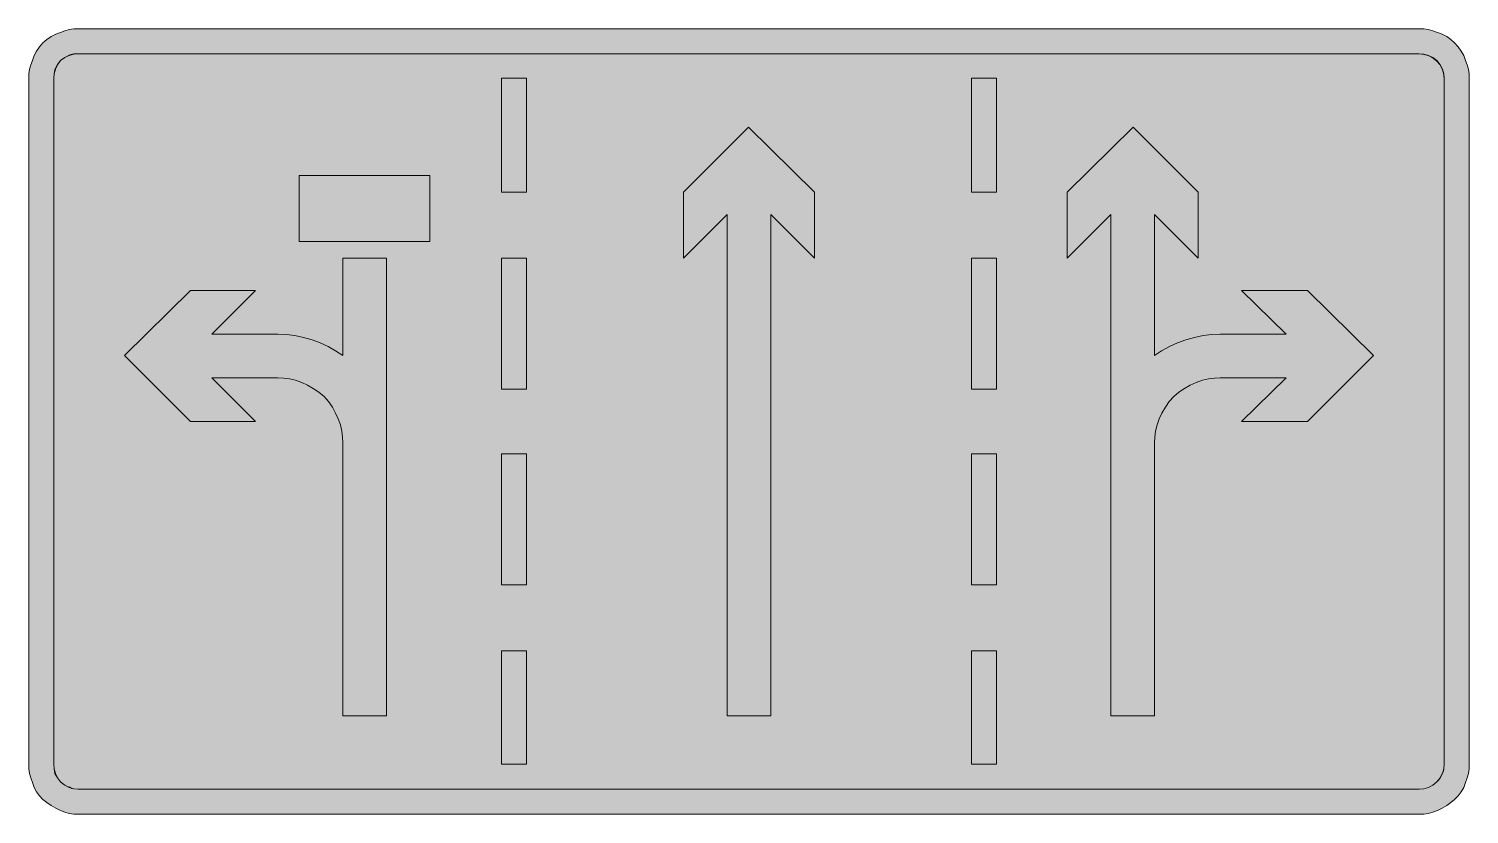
# Model space of a CAD drawing. Header units: metres. Extents: x 51 to 517, y 10 to 264.
import ezdxf

# ---------------------------------------------------------------- set-up
doc = ezdxf.new("R2010")
doc.units = ezdxf.units.M
for name, color, linetype, true_color in [('FILL_BLACK_000000', 7, 'Continuous', 0x000000), ('FILL_RED_FF0000', 7, 'Continuous', 0xff0000), ('FILL_WHITE_FFFFFF', 7, 'Continuous', 0xffffff)]:
    doc.layers.add(name, color=color, linetype=linetype, true_color=true_color)

msp = doc.modelspace()

# ---------------------------------------------------------------- hatches: boundary and pattern name
at = {"layer": 'FILL_BLACK_000000', "true_color": 0x000000}
h = msp.add_hatch(color=7, dxfattribs=at)
h.dxf.hatch_style = 1
h.paths.add_polyline_path([(502.08, 263.64), (503.55, 263.44), (505.02, 263.07), (506.55, 262.5), (508.07, 261.94), (509.48, 261.19), (510.77, 260.26), (511.95, 259.2), (513.19, 257.85), (514.2, 256.46), (514.99, 255.02), (515.55, 253.5), (516.12, 252.1), (516.49, 250.65), (516.69, 249.2), (516.75, 247.8), (516.75, 26.1), (516.69, 24.57), (516.49, 23.1), (516.12, 21.63), (515.55, 20.1), (514.99, 18.58), (514.2, 17.17), (513.19, 15.88), (511.95, 14.7), (510.77, 13.63), (509.48, 12.67), (508.07, 11.83), (506.55, 11.1), (505.02, 10.53), (503.55, 10.16), (502.08, 9.96), (500.55, 9.9), (67.35, 9.9), (65.95, 9.96), (64.5, 10.16), (63.05, 10.53), (61.65, 11.1), (60.13, 11.83), (58.69, 12.67), (57.3, 13.63), (55.95, 14.7), (54.89, 15.88), (53.96, 17.17), (53.21, 18.58), (52.65, 20.1), (52.08, 21.63), (51.71, 23.1), (51.51, 24.57), (51.45, 26.1), (51.45, 247.8), (51.51, 249.2), (51.71, 250.65), (52.08, 252.1), (52.65, 253.5), (53.21, 255.02), (53.96, 256.46), (54.89, 257.85), (55.95, 259.2), (57.3, 260.26), (58.69, 261.19), (60.13, 261.94), (61.65, 262.5), (63.05, 263.07), (64.5, 263.44), (65.95, 263.64), (67.35, 263.7), (500.55, 263.7), (502.08, 263.64)])
h.paths.add_polyline_path([(64.5, 255.11), (63.05, 254.46), (61.65, 253.5), (60.69, 252.1), (60.04, 250.65), (59.67, 249.2), (59.55, 247.8), (59.55, 26.1), (59.59, 24.6), (59.85, 23.1), (60.75, 21.64), (61.65, 20.4), (63.05, 19.27), (64.5, 18.52), (65.95, 18.12), (67.35, 18), (500.55, 18), (502.12, 18.12), (503.63, 18.52), (505.02, 19.27), (505.66, 19.78), (506.25, 20.4), (506.87, 20.99), (507.38, 21.63), (508.13, 23.02), (508.53, 24.53), (508.65, 26.1), (508.65, 247.8), (508.53, 249.2), (508.13, 250.65), (507.38, 252.1), (506.25, 253.5), (505.02, 254.46), (503.63, 255.11), (502.12, 255.48), (500.55, 255.6), (67.35, 255.6), (65.95, 255.48), (64.5, 255.11)], flags=16)
h = msp.add_hatch(color=7, dxfattribs=at)
h.dxf.hatch_style = 1
h.paths.add_polyline_path([(204.15, 247.8), (212.25, 247.8), (212.25, 210.9), (204.15, 210.9), (204.15, 247.8)])
h = msp.add_hatch(color=7, dxfattribs=at)
h.dxf.hatch_style = 1
h.paths.add_polyline_path([(355.95, 210.9), (355.95, 247.8), (364.05, 247.8), (364.05, 210.9), (355.95, 210.9)])
h = msp.add_hatch(color=7, dxfattribs=at)
h.dxf.hatch_style = 1
h.paths.add_polyline_path([(305.25, 189.6), (291.15, 203.7), (291.15, 41.7), (277.05, 41.7), (277.05, 203.7), (262.95, 189.6), (262.95, 210.9), (283.95, 231.9), (305.25, 210.9), (305.25, 189.6)])
h = msp.add_hatch(color=7, dxfattribs=at)
h.dxf.hatch_style = 1
h.paths.add_polyline_path([(415.05, 158.1), (417.4, 159.61), (419.92, 160.99), (422.56, 162.19), (425.25, 163.2), (428, 163.99), (430.8, 164.55), (433.6, 164.89), (436.35, 165), (457.65, 165), (443.25, 179.1), (464.55, 179.1), (485.85, 158.1), (464.55, 136.8), (443.25, 136.8), (457.65, 150.9), (436.35, 150.9), (434.5, 150.83), (432.56, 150.6), (430.57, 150.14), (428.55, 149.4), (426.58, 148.57), (424.73, 147.49), (422.98, 146.24), (421.35, 144.9), (419.88, 143.23), (418.61, 141.41), (417.51, 139.54), (416.55, 137.7), (415.94, 135.68), (415.46, 133.69), (415.16, 131.75), (415.05, 129.9), (415.05, 41.7), (400.95, 41.7), (400.95, 189.6), (400.95, 203.7), (386.85, 189.6), (386.85, 210.9), (408.15, 231.9), (429.15, 210.9), (429.15, 189.6), (415.05, 203.7), (415.05, 189.6), (415.05, 158.1)])
h = msp.add_hatch(color=7, dxfattribs=at)
h.dxf.hatch_style = 1
h.paths.add_polyline_path([(166.95, 189.6), (166.95, 41.7), (152.85, 41.7), (152.85, 129.9), (152.78, 131.75), (152.55, 133.69), (152.09, 135.68), (151.35, 137.7), (150.56, 139.54), (149.55, 141.41), (148.31, 143.23), (146.85, 144.9), (145.18, 146.24), (143.36, 147.49), (141.49, 148.57), (139.65, 149.4), (137.63, 150.14), (135.64, 150.6), (133.7, 150.83), (131.85, 150.9), (110.55, 150.9), (124.65, 136.8), (103.65, 136.8), (82.35, 158.1), (103.65, 179.1), (124.65, 179.1), (110.55, 165), (131.85, 165), (134.6, 164.89), (137.4, 164.55), (140.2, 163.99), (142.95, 163.2), (145.59, 162.19), (148.13, 160.99), (150.54, 159.61), (152.85, 158.1), (152.85, 189.6), (166.95, 189.6)])
h = msp.add_hatch(color=7, dxfattribs=at)
h.dxf.hatch_style = 1
h.paths.add_polyline_path([(204.15, 189.6), (212.25, 189.6), (212.25, 147.3), (204.15, 147.3), (204.15, 189.6)])
h = msp.add_hatch(color=7, dxfattribs=at)
h.dxf.hatch_style = 1
h.paths.add_polyline_path([(355.95, 147.3), (355.95, 189.6), (364.05, 189.6), (364.05, 147.3), (355.95, 147.3)])
h = msp.add_hatch(color=7, dxfattribs=at)
h.dxf.hatch_style = 1
h.paths.add_polyline_path([(204.15, 126.3), (212.25, 126.3), (212.25, 84), (204.15, 84), (204.15, 126.3)])
h = msp.add_hatch(color=7, dxfattribs=at)
h.dxf.hatch_style = 1
h.paths.add_polyline_path([(355.95, 84), (355.95, 126.3), (364.05, 126.3), (364.05, 84), (355.95, 84)])
h = msp.add_hatch(color=7, dxfattribs=at)
h.dxf.hatch_style = 1
h.paths.add_polyline_path([(204.15, 62.7), (212.25, 62.7), (212.25, 26.1), (204.15, 26.1), (204.15, 62.7)])
h = msp.add_hatch(color=7, dxfattribs=at)
h.dxf.hatch_style = 1
h.paths.add_polyline_path([(355.95, 26.1), (355.95, 62.7), (364.05, 62.7), (364.05, 26.1), (355.95, 26.1)])
at = {"layer": 'FILL_RED_FF0000', "true_color": 0xff0000}
h = msp.add_hatch(color=7, dxfattribs=at)
h.dxf.hatch_style = 1
h.paths.add_polyline_path([(138.75, 216.3), (181.05, 216.3), (181.05, 195), (138.75, 195), (138.75, 216.3)])
at = {"layer": 'FILL_WHITE_FFFFFF', "true_color": 0xffffff}
h = msp.add_hatch(color=7, dxfattribs=at)
h.dxf.hatch_style = 1
h.paths.add_polyline_path([(502.19, 255.44), (503.71, 254.97), (505.09, 254.24), (506.29, 253.27), (507.27, 252.11), (508.02, 250.79), (508.49, 249.34), (508.65, 247.8), (508.65, 26.1), (508.58, 24.6), (508.4, 23.82), (508.05, 23.1), (507.38, 21.64), (506.87, 20.95), (506.25, 20.4), (505.66, 19.78), (505.02, 19.27), (503.63, 18.52), (502.12, 18.12), (500.55, 18), (67.35, 18), (66, 18.07), (65.33, 18.25), (64.65, 18.6), (63.8, 18.88), (63.04, 19.27), (62.33, 19.78), (61.65, 20.4), (60.69, 21.63), (60.04, 23.02), (59.67, 24.53), (59.55, 26.1), (59.55, 247.8), (59.59, 249.15), (59.85, 250.5), (60.75, 252.11), (61.65, 253.5), (63.04, 254.4), (64.65, 255.3), (66, 255.56), (67.35, 255.6), (500.55, 255.6), (502.19, 255.44)])

# ---------------------------------------------------------------- linework, layer by layer
at = {"layer": 'FILL_BLACK_000000', "lineweight": 0, "true_color": 0x000000}
for points in [[(502.08, 263.64), (503.55, 263.44), (505.02, 263.07), (506.55, 262.5), (508.07, 261.94), (509.48, 261.19), (510.77, 260.26), (511.95, 259.2), (513.19, 257.85), (514.2, 256.46), (514.99, 255.02), (515.55, 253.5), (516.12, 252.1), (516.49, 250.65), (516.69, 249.2), (516.75, 247.8), (516.75, 26.1), (516.69, 24.57), (516.49, 23.1), (516.12, 21.63), (515.55, 20.1), (514.99, 18.58), (514.2, 17.17), (513.19, 15.88), (511.95, 14.7), (510.77, 13.63), (509.48, 12.67), (508.07, 11.83), (506.55, 11.1), (505.02, 10.53), (503.55, 10.16), (502.08, 9.96), (500.55, 9.9), (67.35, 9.9), (65.95, 9.96), (64.5, 10.16), (63.05, 10.53), (61.65, 11.1), (60.13, 11.83), (58.69, 12.67), (57.3, 13.63), (55.95, 14.7), (54.89, 15.88), (53.96, 17.17), (53.21, 18.58), (52.65, 20.1), (52.08, 21.63), (51.71, 23.1), (51.51, 24.57), (51.45, 26.1), (51.45, 247.8), (51.51, 249.2), (51.71, 250.65), (52.08, 252.1), (52.65, 253.5), (53.21, 255.02), (53.96, 256.46), (54.89, 257.85), (55.95, 259.2), (57.3, 260.26), (58.69, 261.19), (60.13, 261.94), (61.65, 262.5), (63.05, 263.07), (64.5, 263.44), (65.95, 263.64), (67.35, 263.7), (500.55, 263.7)], [(64.5, 255.11), (63.05, 254.46), (61.65, 253.5), (60.69, 252.1), (60.04, 250.65), (59.67, 249.2), (59.55, 247.8), (59.55, 26.1), (59.59, 24.6), (59.85, 23.1), (60.75, 21.64), (61.65, 20.4), (63.05, 19.27), (64.5, 18.52), (65.95, 18.12), (67.35, 18), (500.55, 18), (502.12, 18.12), (503.63, 18.52), (505.02, 19.27), (505.66, 19.78), (506.25, 20.4), (506.87, 20.99), (507.38, 21.63), (508.13, 23.02), (508.53, 24.53), (508.65, 26.1), (508.65, 247.8), (508.53, 249.2), (508.13, 250.65), (507.38, 252.1), (506.25, 253.5), (505.02, 254.46), (503.63, 255.11), (502.12, 255.48), (500.55, 255.6), (67.35, 255.6), (65.95, 255.48)], [(204.15, 247.8), (212.25, 247.8), (212.25, 210.9), (204.15, 210.9)], [(355.95, 210.9), (355.95, 247.8), (364.05, 247.8), (364.05, 210.9)], [(305.25, 189.6), (291.15, 203.7), (291.15, 41.7), (277.05, 41.7), (277.05, 203.7), (262.95, 189.6), (262.95, 210.9), (283.95, 231.9), (305.25, 210.9)], [(415.05, 158.1), (417.4, 159.61), (419.92, 160.99), (422.56, 162.19), (425.25, 163.2), (428, 163.99), (430.8, 164.55), (433.6, 164.89), (436.35, 165), (457.65, 165), (443.25, 179.1), (464.55, 179.1), (485.85, 158.1), (464.55, 136.8), (443.25, 136.8), (457.65, 150.9), (436.35, 150.9), (434.5, 150.83), (432.56, 150.6), (430.57, 150.14), (428.55, 149.4), (426.58, 148.57), (424.73, 147.49), (422.98, 146.24), (421.35, 144.9), (419.88, 143.23), (418.61, 141.41), (417.51, 139.54), (416.55, 137.7), (415.94, 135.68), (415.46, 133.69), (415.16, 131.75), (415.05, 129.9), (415.05, 41.7), (400.95, 41.7), (400.95, 189.6), (400.95, 203.7), (386.85, 189.6), (386.85, 210.9), (408.15, 231.9), (429.15, 210.9), (429.15, 189.6), (415.05, 203.7), (415.05, 189.6)], [(166.95, 189.6), (166.95, 41.7), (152.85, 41.7), (152.85, 129.9), (152.78, 131.75), (152.55, 133.69), (152.09, 135.68), (151.35, 137.7), (150.56, 139.54), (149.55, 141.41), (148.31, 143.23), (146.85, 144.9), (145.18, 146.24), (143.36, 147.49), (141.49, 148.57), (139.65, 149.4), (137.63, 150.14), (135.64, 150.6), (133.7, 150.83), (131.85, 150.9), (110.55, 150.9), (124.65, 136.8), (103.65, 136.8), (82.35, 158.1), (103.65, 179.1), (124.65, 179.1), (110.55, 165), (131.85, 165), (134.6, 164.89), (137.4, 164.55), (140.2, 163.99), (142.95, 163.2), (145.59, 162.19), (148.13, 160.99), (150.54, 159.61), (152.85, 158.1), (152.85, 189.6)], [(204.15, 189.6), (212.25, 189.6), (212.25, 147.3), (204.15, 147.3)], [(355.95, 147.3), (355.95, 189.6), (364.05, 189.6), (364.05, 147.3)], [(204.15, 126.3), (212.25, 126.3), (212.25, 84), (204.15, 84)], [(355.95, 84), (355.95, 126.3), (364.05, 126.3), (364.05, 84)], [(204.15, 62.7), (212.25, 62.7), (212.25, 26.1), (204.15, 26.1)], [(355.95, 26.1), (355.95, 62.7), (364.05, 62.7), (364.05, 26.1)]]:
    msp.add_lwpolyline(points, close=True, dxfattribs=at)
at = {"layer": 'FILL_RED_FF0000', "lineweight": 0, "true_color": 0xff0000}
msp.add_lwpolyline([(138.75, 216.3), (181.05, 216.3), (181.05, 195), (138.75, 195)], close=True, dxfattribs=at)
at = {"layer": 'FILL_WHITE_FFFFFF', "lineweight": 0, "true_color": 0xffffff}
msp.add_lwpolyline([(502.19, 255.44), (503.71, 254.97), (505.09, 254.24), (506.29, 253.27), (507.27, 252.11), (508.02, 250.79), (508.49, 249.34), (508.65, 247.8), (508.65, 26.1), (508.58, 24.6), (508.4, 23.82), (508.05, 23.1), (507.38, 21.64), (506.87, 20.95), (506.25, 20.4), (505.66, 19.78), (505.02, 19.27), (503.63, 18.52), (502.12, 18.12), (500.55, 18), (67.35, 18), (66, 18.07), (65.33, 18.25), (64.65, 18.6), (63.8, 18.88), (63.04, 19.27), (62.33, 19.78), (61.65, 20.4), (60.69, 21.63), (60.04, 23.02), (59.67, 24.53), (59.55, 26.1), (59.55, 247.8), (59.59, 249.15), (59.85, 250.5), (60.75, 252.11), (61.65, 253.5), (63.04, 254.4), (64.65, 255.3), (66, 255.56), (67.35, 255.6), (500.55, 255.6)], close=True, dxfattribs=at)

doc.saveas('drawing.dxf')
